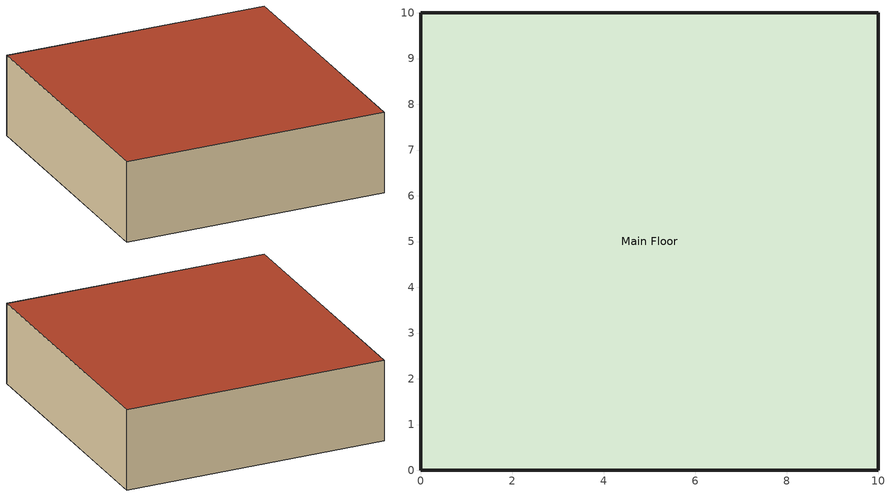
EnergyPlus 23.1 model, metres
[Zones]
Main Floor
 floor othersideconditionsmodel (Floor Construction): 10,10 10,0 0,0 0,10 z0
 wall outside (Main Floor Wall Construction): 10,10 0,10 0,0 10,0 10,10 z0:3.1
 roof outside (Roof Construction): 0,10 0,0 10,0 10,10 z3.1
[Building]
House: Loads convergence tolerance value=0.05; Maximum number of warmup days=35; Minimum number of warmup days=6; North axis=0; Solar distribution=FullInteriorAndExterior; Temperature convergence tolerance value=0.05; Terrain=Suburbs
[Site:GroundDomain:Slab]
CoupledSlab: 1, 1, 5, Yes, Full, Insulation, 5, Hourly, GroundCoupledOSCM, InGrade, Slab Material-In-grade, 3200, 30, 50, 836, 1.8, KATemps, Site:GroundTemperature:Undisturbed:KusudaAchenbach, Yes, 1.5, Insulation
[Site:GroundTemperature:Undisturbed:KusudaAchenbach]
KATemps: 12.8, 15.5, 17.3, 3200, 836, 1.8
[Site:Location]
Ohare Intl Ap IL USA TMY3 WMO#=725300: Elevation=201; Latitude=41.98; Longitude=-87.92; Time zone=-6
[SizingPeriod:DesignDay] Barometric pressure=98886; Day of month=21; Daylight saving time indicator=No; Humidity condition type=WetBulb; Rain indicator=No; Snow indicator=No; Solar model indicator=ASHRAEClearSky
Name | Daily dry bulb temperature range | Day type | Maximum dry bulb temperature | Month | Sky clearness | Wetbulb or dewpoint at maximum dry bulb | Wind direction | Wind speed
Chicago Ohare Intl Ap Ann Clg 1% Condns DB=>MWB | 10.5 | SummerDesignDay | 31.6 | 7 | 1 | 23 | 230 | 5.2
Chicago Ohare Intl Ap Ann Htg 99% Condns DB | 0 | WinterDesignDay | -16.6 | 1 | 0 | -16.6 | 270 | 4.9
[Construction]
Floor Construction: Slab Material-Top Layer
Main Floor Wall Construction: Composite 2x6 Wood Stud R19 #3, Composite 2x6 Wood Stud R19 #2, Composite 2x6 Wood Stud R19 #1
Roof Construction: Roof Layer 1
[Material] Thermal absorptance=0.9
Name | Conductivity | Density | Roughness | Solar absorptance | Specific heat | Thickness | Visible absorptance
Composite 2x6 Wood Stud R19 #1 | 0.137 | 640 | Smooth | 0.7 | 1006 | 0.019 | 0.7
Composite 2x6 Wood Stud R19 #2 | 0.047 | 93.84 | Smooth | 0.7 | 1006 | 0.133 | 0.7
Composite 2x6 Wood Stud R19 #3 | 0.246 | 492.67 | Smooth | 0.7 | 1006 | 0.025 | 0.7
Insulation | 0.035 | 265 | Smooth | 0.65 | 1300 | 0.0254 | 0.65
Slab Material-In-grade | 1.8 | 2400 | MediumRough | 0.65 | 750 | 0.1397 | 0.65
Slab Material-Top Layer | 1.8 | 2400 | MediumRough | 0.65 | 750 | 0.0127 | 0.65
[Material:NoMass]
Roof Layer 1: Roughness=Rough; Solar absorptance=0.75; Thermal absorptance=0.9; Thermal resistance=3.344; Visible absorptance=0.75
[SurfaceProperty:OtherSideConditionsModel]
GroundCoupledOSCM: Type of modeling=GroundCoupledSurface
[ThermostatSetpoint:DualSetpoint]
Always21 Dual SP Control: Cooling setpoint temperature schedule=HVACTemplate-Always 20; Heating setpoint temperature schedule=HVACTemplate-Always 20
[Zone]
Main Floor: Ceiling height=Autocalculate; Floor area=Autocalculate; Part of total floor area=Yes; Volume=Autocalculate; Zone inside convection algorithm=Simple; Zone outside convection algorithm=SimpleCombined
[ZoneControl:Thermostat]
Main Floor Thermostat: Zone or zonelist=Main Floor; Control 1=Always21 Dual SP Control; Control type schedule=HVACTemplate-Always 4
[Zone equipment]
Main Floor: Main Floor Ideal Loads Air System
[ZoneHVAC:IdealLoadsAirSystem]
Main Floor Ideal Loads Air System: Cooling limit=NoLimit; Cooling sensible heat ratio=0.7; Dehumidification control type=ConstantSensibleHeatRatio; Demand controlled ventilation type=None; Heat recovery type=None; Heating limit=NoLimit; Humidification control type=None; Latent heat recovery effectiveness=0.65; Maximum heating supply air humidity ratio=0.0156; Maximum heating supply air temperature=50; Minimum cooling supply air humidity ratio=0.0077; Minimum cooling supply air temperature=13; Outdoor air economizer type=NoEconomizer; Sensible heat recovery effectiveness=0.7
[Schedule:Compact]
HVACTemplate-Always 4: Through: 12/31, For: AllDays, Until: 24:00, 4
HVACTemplate-Always 20: Through: 12/31, For: AllDays, Until: 24:00, 20
